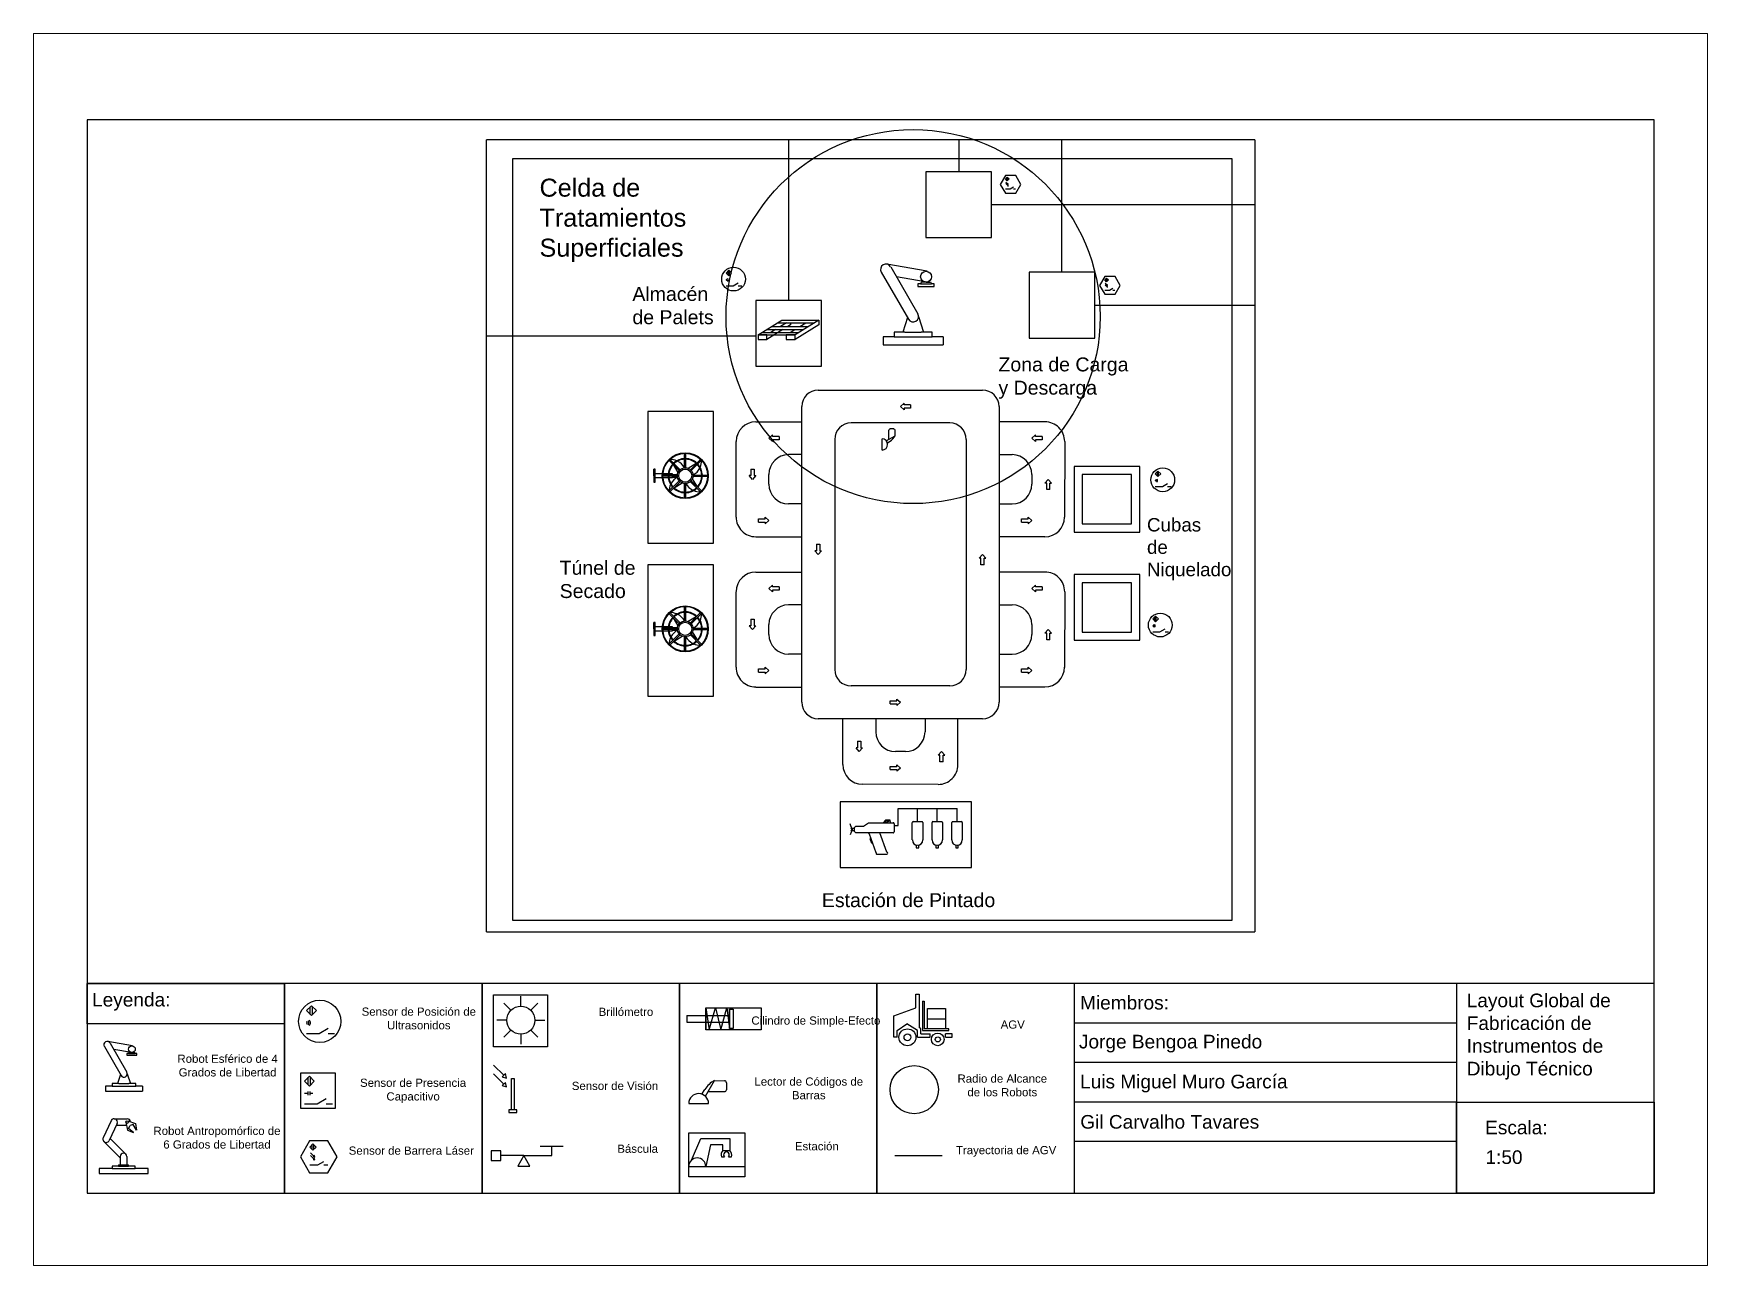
# Paper-space layout 'Layout1' of a CAD drawing. Header units: millimetres. Extents: x 0 to 374, y 0 to 276.
# The model-space entities are those that its viewports show. They can reach past a viewport. Long polylines and large blocks are cut down to what shows.
import ezdxf

# ---------------------------------------------------------------- set-up
doc = ezdxf.new("R2010")
doc.units = ezdxf.units.MM
for name, color, linetype in [('Almacenaje', 80, 'Continuous'), ('Celdas', 200, 'Continuous'), ('Maquina', 82, 'Continuous'), ('Radio', 10, 'Continuous'), ('Robots', 80, 'Continuous'), ('Sensores', 211, 'Continuous'), ('Texto2', 7, 'Continuous'), ('Title Block', 7, 'Continuous'), ('TrayectAGV', 140, 'Continuous')]:
    doc.layers.add(name, color=color, linetype=linetype)
doc.styles.get("Standard").update_dxf_attribs({"font": 'arial.ttf'})

# ---------------------------------------------------------------- blocks, each defined once
blk = doc.blocks.new('Página_A2')
at = {"layer": 'Title Block', "color": 211}
for p, q in [((3.215, 2.675), (3.288, 2.748)), ((3.272, 2.618), (3.272, 2.732)), ((3.288, 2.748), (3.361, 2.675)), ((3.304, 2.618), (3.304, 2.732)), ((6.215, 2.68), (6.11, 2.784)), ((6.36, 2.74), (6.36, 2.888)), ((6.505, 2.68), (6.609, 2.784)), ((9.071, 2.716), (9.123, 2.394)), ((9.123, 2.394), (9.213, 2.716)), ((9.213, 2.716), (9.293, 2.394)), ((9.293, 2.394), (9.383, 2.716)), ((9.383, 2.716), (9.421, 2.413)), ((3.288, 2.602), (3.215, 2.675)), ((3.361, 2.675), (3.288, 2.602)), ((6.154, 2.535), (6.007, 2.535)), ((6.565, 2.535), (6.713, 2.535)), ((8.793, 2.605), (9.421, 2.605)), ((8.793, 2.605), (8.793, 2.504)), ((8.793, 2.504), (9.421, 2.504)), ((9.421, 2.697), (9.421, 2.413)), ((3.217, 2.342), (3.402, 2.342)), ((3.402, 2.342), (3.536, 2.419)), ((3.536, 2.342), (3.629, 2.342)), ((6.215, 2.39), (6.11, 2.286)), ((6.36, 2.33), (6.36, 2.182)), ((6.505, 2.39), (6.609, 2.286)), ((5.961, 1.876), (6.11, 1.727)), ((5.961, 1.748), (6.11, 1.599)), ((3.186, 1.641), (3.259, 1.714)), ((3.259, 1.568), (3.186, 1.641)), ((3.234, 1.488), (3.234, 1.437)), ((3.243, 1.585), (3.243, 1.698)), ((3.259, 1.714), (3.331, 1.641)), ((3.331, 1.641), (3.259, 1.568)), ((3.265, 1.488), (3.265, 1.437)), ((3.275, 1.585), (3.275, 1.698)), ((9.016, 1.451), (9.057, 1.519)), ((9.066, 1.421), (9.201, 1.649)), ((9.106, 1.489), (9.281, 1.487)), ((9.201, 1.649), (9.346, 1.647)), ((9.281, 1.487), (9.344, 1.487)), ((9.375, 1.618), (9.374, 1.515)), ((3.188, 1.463), (3.234, 1.463)), ((3.188, 1.308), (3.373, 1.308)), ((3.265, 1.463), (3.311, 1.463)), ((3.373, 1.308), (3.507, 1.385)), ((3.507, 1.308), (3.599, 1.308)), ((8.823, 1.315), (9.114, 1.312)), ((6.223, 1.218), (6.185, 1.218)), ((6.185, 1.218), (6.185, 1.18)), ((6.185, 1.18), (6.3, 1.18)), ((6.3, 1.218), (6.261, 1.218)), ((6.3, 1.18), (6.3, 1.218)), ((8.822, 0.389), (8.822, 0.883)), ((8.822, 0.883), (9.643, 0.883)), ((8.861, 0.48), (8.998, 0.799)), ((8.998, 0.799), (9.425, 0.799)), ((9.425, 0.799), (9.425, 0.622)), ((9.643, 0.883), (9.643, 0.238)), ((3.265, 0.674), (3.312, 0.72)), ((3.312, 0.627), (3.265, 0.674)), ((3.276, 0.591), (3.325, 0.542)), ((3.276, 0.549), (3.325, 0.499)), ((3.301, 0.637), (3.301, 0.71)), ((3.312, 0.72), (3.358, 0.674)), ((3.358, 0.674), (3.312, 0.627)), ((3.322, 0.637), (3.322, 0.71)), ((6.406, 0.548), (6.067, 0.548)), ((6.406, 0.548), (6.813, 0.548)), ((6.982, 0.684), (6.643, 0.684)), ((6.813, 0.548), (6.813, 0.684)), ((9.14, 0.707), (9.073, 0.389)), ((9.324, 0.707), (9.14, 0.707)), ((9.296, 0.561), (9.296, 0.561)), ((9.296, 0.561), (9.296, 0.561)), ((9.301, 0.533), (9.345, 0.533)), ((9.324, 0.622), (9.324, 0.707)), ((9.324, 0.622), (9.425, 0.622)), ((9.333, 0.561), (9.333, 0.561)), ((9.333, 0.561), (9.333, 0.561)), ((9.333, 0.561), (9.333, 0.561)), ((9.404, 0.533), (9.448, 0.533)), ((9.416, 0.561), (9.416, 0.561)), ((9.416, 0.561), (9.416, 0.561)), ((3.266, 0.412), (3.385, 0.412)), ((3.385, 0.412), (3.471, 0.461)), ((3.471, 0.412), (3.531, 0.412))]:
    blk.add_line(p, q, dxfattribs=at)
at = {"layer": 'Title Block', "color": 80}
for p, q in [((11.831, 2.6), (12.153, 2.717)), ((12.153, 2.717), (12.153, 2.915)), ((12.153, 2.915), (12.203, 2.915)), ((12.203, 2.915), (12.203, 2.426)), ((12.252, 2.816), (12.252, 2.383)), ((12.252, 2.816), (12.277, 2.816)), ((12.277, 2.816), (12.277, 2.408)), ((12.326, 2.557), (12.326, 2.705)), ((12.326, 2.705), (12.587, 2.705)), ((12.587, 2.705), (12.587, 2.557)), ((11.831, 2.284), (11.831, 2.6)), ((11.88, 2.383), (12.023, 2.483)), ((12.178, 2.383), (12.023, 2.483)), ((12.326, 2.408), (12.326, 2.557)), ((12.326, 2.557), (12.587, 2.557)), ((12.587, 2.557), (12.587, 2.408)), ((0.666, 2.157), (0.303, 2.222)), ((11.88, 2.284), (11.831, 2.284)), ((11.88, 2.284), (11.88, 2.383)), ((12.178, 2.284), (12.178, 2.383)), ((12.178, 2.284), (12.362, 2.284)), ((12.227, 2.41), (12.203, 2.426)), ((12.227, 2.334), (12.227, 2.41)), ((12.227, 2.334), (12.362, 2.334)), ((12.252, 2.383), (12.637, 2.383)), ((12.637, 2.408), (12.277, 2.408)), ((12.362, 2.284), (12.362, 2.334)), ((12.362, 2.284), (12.362, 2.284)), ((12.686, 2.334), (12.587, 2.334)), ((12.587, 2.284), (12.587, 2.334)), ((12.587, 2.284), (12.686, 2.284)), ((12.637, 2.383), (12.637, 2.408)), ((12.686, 2.284), (12.686, 2.334)), ((0.252, 2.149), (0.497, 1.723)), ((0.337, 2.198), (0.582, 1.772)), ((0.648, 2.06), (0.39, 2.107)), ((0.608, 2.045), (0.583, 2.045)), ((0.583, 2.045), (0.583, 2.02)), ((0.583, 2.02), (0.731, 2.02)), ((0.608, 2.045), (0.706, 2.045)), ((0.657, 2.06), (0.623, 2.06)), ((0.657, 2.06), (0.691, 2.06)), ((0.731, 2.045), (0.706, 2.045)), ((0.731, 2.02), (0.731, 2.045)), ((0.488, 1.739), (0.447, 1.605)), ((0.574, 1.783), (0.574, 1.783)), ((0.574, 1.783), (0.574, 1.783)), ((0.574, 1.783), (0.574, 1.783)), ((0.589, 1.748), (0.634, 1.605)), ((0.368, 1.566), (0.269, 1.566)), ((0.269, 1.566), (0.269, 1.492)), ((0.269, 1.492), (0.81, 1.492)), ((0.466, 1.605), (0.368, 1.605)), ((0.368, 1.605), (0.368, 1.566)), ((0.368, 1.566), (0.712, 1.566)), ((0.466, 1.605), (0.613, 1.605)), ((0.712, 1.605), (0.613, 1.605)), ((0.712, 1.566), (0.712, 1.605)), ((0.81, 1.566), (0.712, 1.566)), ((0.81, 1.566), (0.81, 1.492)), ((0.353, 1.061), (0.236, 0.811)), ((0.44, 1.021), (0.323, 0.77)), ((0.396, 1.089), (0.588, 1.089)), ((0.427, 0.993), (0.577, 0.993)), ((0.569, 1.038), (0.59, 0.92)), ((0.595, 1.059), (0.708, 1.018)), ((0.607, 0.948), (0.631, 0.99)), ((0.676, 1.007), (0.631, 0.99)), ((0.724, 0.924), (0.676, 1.007)), ((0.708, 1.018), (0.724, 0.924)), ((0.245, 0.756), (0.486, 0.516)), ((0.323, 0.77), (0.323, 0.77)), ((0.337, 0.8), (0.568, 0.57)), ((0.59, 0.92), (0.68, 0.887)), ((0.68, 0.887), (0.607, 0.948)), ((0.486, 0.536), (0.486, 0.415)), ((0.568, 0.57), (0.568, 0.57)), ((0.568, 0.57), (0.568, 0.57)), ((0.568, 0.57), (0.568, 0.57)), ((0.582, 0.536), (0.582, 0.415)), ((0.366, 0.358), (0.174, 0.358)), ((0.174, 0.358), (0.174, 0.286)), ((0.174, 0.286), (0.894, 0.286)), ((0.462, 0.396), (0.366, 0.396)), ((0.366, 0.396), (0.366, 0.358)), ((0.366, 0.358), (0.702, 0.358)), ((0.462, 0.415), (0.606, 0.415)), ((0.462, 0.415), (0.462, 0.396)), ((0.462, 0.396), (0.606, 0.396)), ((0.606, 0.396), (0.606, 0.415)), ((0.702, 0.396), (0.606, 0.396)), ((0.702, 0.358), (0.702, 0.396)), ((0.894, 0.358), (0.702, 0.358)), ((0.894, 0.286), (0.894, 0.358))]:
    blk.add_line(p, q, dxfattribs=at)
at = {"layer": 'Title Block'}
for p, q in [((20.083, 2.492), (14.478, 2.492)), ((20.083, 1.913), (14.478, 1.913)), ((20.083, 1.334), (14.478, 1.334)), ((20.083, 0.755), (14.478, 0.755))]:
    blk.add_line(p, q, dxfattribs=at)
at = {"layer": 'Title Block', "color": 4}
blk.add_line((11.844, 0.549), (12.539, 0.549), dxfattribs=at)
at = {"layer": 'Title Block'}
for points in [[(0, 0), (22.979, 0), (22.979, 15.743), (0, 15.743)], [(0, 0), (22.979, 0), (22.979, 3.071), (0, 3.071)], [(2.896, 3.071), (0, 3.071), (0, 0), (2.896, 0)], [(0, 3.071), (2.896, 3.071), (2.896, 2.48), (0, 2.48)], [(5.791, 3.071), (2.896, 3.071), (2.896, 0), (5.791, 0)], [(8.687, 3.071), (5.791, 3.071), (5.791, 0), (8.687, 0)], [(11.583, 3.071), (8.687, 3.071), (8.687, 0), (11.583, 0)], [(14.478, 3.071), (11.583, 3.071), (11.583, 0), (14.478, 0)], [(22.979, 3.071), (20.083, 3.071), (20.083, 0), (22.979, 0)], [(20.083, 1.334), (22.979, 1.334), (22.979, 0), (20.083, 0)]]:
    blk.add_lwpolyline(points, close=True, dxfattribs=at)
at = {"layer": 'Title Block', "color": 211}
for points in [[(5.961, 2.906), (6.752, 2.906), (6.752, 2.143), (5.961, 2.143)], [(9.071, 2.716), (9.884, 2.716), (9.884, 2.394), (9.071, 2.394)], [(9.071, 2.394), (9.071, 2.394), (9.071, 2.716), (9.071, 2.716)], [(9.421, 2.697), (9.473, 2.697), (9.473, 2.413), (9.421, 2.413)], [(3.129, 1.243), (3.644, 1.243), (3.644, 1.758), (3.129, 1.758)], [(6.133, 1.751), (6.086, 1.704), (6.151, 1.686)], [(6.133, 1.622), (6.086, 1.575), (6.151, 1.558)], [(6.261, 1.679), (6.261, 1.218), (6.223, 1.218), (6.223, 1.679)], [(3.263, 0.298), (3.532, 0.298), (3.666, 0.531), (3.532, 0.763), (3.263, 0.763), (3.129, 0.531)], [(3.333, 0.549), (3.317, 0.534), (3.339, 0.528)], [(3.333, 0.507), (3.317, 0.491), (3.339, 0.486)], [(5.924, 0.62), (5.924, 0.476), (6.067, 0.476), (6.067, 0.62)], [(6.406, 0.548), (6.318, 0.396), (6.494, 0.396)]]:
    blk.add_lwpolyline(points, close=True, dxfattribs=at)
blk.add_lwpolyline([(9.643, 0.238), (8.822, 0.238), (8.822, 0.389), (9.643, 0.389)], dxfattribs=at)
for centre, radius in [((3.411, 2.518), 0.31), ((6.36, 2.535), 0.205)]:
    blk.add_circle(centre, radius, dxfattribs=at)
at = {"layer": 'Title Block', "color": 80}
for centre, radius in [((12.029, 2.284), 0.124), ((12.029, 2.284), 0.0495), ((12.475, 2.253), 0.0929), ((12.475, 2.253), 0.0372), ((0.657, 2.109), 0.0491), ((0.588, 1.041), 0.0192)]:
    blk.add_circle(centre, radius, dxfattribs=at)
at = {"layer": 'Title Block', "color": 1}
blk.add_circle((12.129, 1.516), 0.354, dxfattribs=at)
at = {"layer": 'Title Block', "color": 211}
for centre, radius, start, end in [((3.21, 2.496), 0.0189, 294.135, 65.865), ((3.223, 2.496), 0.0296, 299.7546, 60.2454), ((3.235, 2.496), 0.0424, 301.8237, 58.1763), ((9.372, 1.313), 0.377, 117.0331, 146.7672), ((9.345, 1.516), 0.0291, 269.3784, 359.3784), ((9.346, 1.618), 0.0291, 359.3784, 89.3784), ((8.968, 1.313), 0.145, 359.3784, 179.3784), ((8.947, 0.389), 0.126, 0, 180), ((9.375, 0.561), 0.0789, 129.5881, 201.2684), ((9.375, 0.561), 0.0413, 315.8815, 224.1185), ((9.375, 0.59), 0.0503, 325.008, 325.3048), ((9.375, 0.561), 0.0789, 338.7316, 50.4119)]:
    blk.add_arc(centre, radius, start, end, dxfattribs=at)
at = {"layer": 'Title Block', "color": 80}
for centre, radius, start, end in [((0.294, 2.174), 0.0491, 29.9651, 209.9651), ((0.623, 2.045), 0.0147, 90, 180), ((0.691, 2.045), 0.0147, 0, 90), ((0.54, 1.748), 0.0491, 209.9651, 29.9651), ((0.396, 1.041), 0.048, 335, 155), ((0.588, 1.041), 0.048, 3.5784, 90), ((0.279, 0.79), 0.048, 155, 335), ((0.534, 0.536), 0.048, 0, 180)]:
    blk.add_arc(centre, radius, start, end, dxfattribs=at)
at = {"layer": 'Title Block'}
for s, width, insert, char_height, attachment_point in [('Leyenda:', 2.72994, (0.072, 2.936), 0.2, 1), ('Sensor de Posición de Ultrasonidos', 1.87586, (4.864, 2.56), 0.12, 5), ('Brillómetro', 1.87586, (7.902, 2.657), 0.12, 5), ('Miembros:', 1.54087, (14.561, 2.892), 0.2, 1), ('Layout Global de Fabricación de Instrumentos de Dibujo Técnico', 2.72953, (20.232, 2.925), 0.2, 1), ('Cilindro de Simple-Efecto', 1.87586, (10.687, 2.512), 0.12, 5), ('AGV', 1.87586, (13.574, 2.47), 0.12, 5), ('Jorge Bengoa Pinedo', 5.47554, (14.545, 2.321), 0.2, 1), ('Robot Esférico de 4 Grados de Libertad', 1.87586, (2.06, 1.869), 0.12, 5), ('Radio de Alcance\\Pde los Robots', 1.87586, (13.421, 1.578), 0.12, 5), ('Luis Miguel Muro García', 5.47554, (14.562, 1.735), 0.2, 1), ('Sensor de Presencia Capacitivo', 1.87586, (4.78, 1.499), 0.12, 5), ('Sensor de Visión ', 1.87586, (7.741, 1.571), 0.12, 5), ('Lector de Códigos de Barras', 1.87586, (10.583, 1.534), 0.12, 5), ('Gil Carvalho Tavares', 5.47554, (14.565, 1.144), 0.2, 1), ('Escala:', 1.99638, (20.502, 1.061), 0.2, 1), ('Robot Antropomórfico de 6 Grados de Libertad', 1.87586, (1.904, 0.811), 0.12, 5), ('Estación ', 1.87586, (10.701, 0.685), 0.12, 5), ('Sensor de Barrera Láser', 1.87586, (4.754, 0.621), 0.12, 5), ('Báscula', 1.87586, (8.073, 0.649), 0.12, 5), ('Trayectoria de AGV', 1.87586, (13.477, 0.611), 0.12, 5), ('1:50', 1.46257, (20.507, 0.626), 0.2, 1)]:
    blk.add_mtext_dynamic_manual_height_columns(s, width=width, gutter_width=1, heights=[0], dxfattribs=dict(at, insert=insert, char_height=char_height, attachment_point=attachment_point))

msp = doc.modelspace()

# ---------------------------------------------------------------- linework, layer by layer
at = {"layer": 'Almacenaje'}
for p, q in [((7067, 9745), (7067, 9011)), ((7802, 9745), (7067, 9745)), ((7802, 9011), (7802, 9745)), ((7067, 9011), (7802, 9011)), ((8221, 8621), (8221, 7886)), ((8955, 8621), (8221, 8621)), ((8955, 7886), (8955, 8621)), ((5166, 8307), (5166, 7573)), ((5901, 8307), (5166, 8307)), ((5901, 7573), (5901, 8307)), ((5192, 7921), (5456, 8085)), ((5410, 8056), (5823, 8056)), ((5509, 8056), (5442, 8015)), ((5456, 8085), (5555, 8085)), ((5555, 8085), (5770, 8085)), ((5555, 8056), (5555, 8033)), ((5870, 8085), (5605, 7921)), ((5657, 8015), (5724, 8056)), ((5770, 8085), (5870, 8085)), ((5870, 8085), (5870, 8033)), ((5192, 7921), (5291, 7921)), ((5192, 7921), (5192, 7868)), ((5235, 7948), (5649, 7948)), ((5288, 7980), (5701, 7980)), ((5470, 7980), (5291, 7868)), ((5291, 7921), (5605, 7921)), ((5387, 7980), (5335, 7948)), ((5343, 8015), (5757, 8015)), ((5506, 7921), (5605, 7921)), ((5506, 7921), (5506, 7868)), ((5555, 8033), (5526, 8015)), ((5550, 7948), (5602, 7980)), ((5870, 8033), (5605, 7868)), ((8221, 7886), (8955, 7886)), ((5166, 7573), (5901, 7573))]:
    msp.add_line(p, q, dxfattribs=at)
for points in [[(5192, 7868), (5291, 7868), (5291, 7921), (5192, 7921)], [(5506, 7868), (5605, 7868), (5605, 7921), (5506, 7921)]]:
    msp.add_lwpolyline(points, close=True, dxfattribs=at)
at = {"layer": 'Celdas'}
msp.add_lwpolyline([(2449, 9895), (10489, 9895), (10489, 1375), (2449, 1375)], close=True, dxfattribs=at)
at = {"layer": 'Maquina'}
for p, q in [((5864, 7304), (7701, 7304)), ((5680, 3813), (5680, 7120)), ((7885, 7120), (7885, 3813)), ((4693, 7063), (3959, 7063)), ((3959, 7063), (3959, 5594)), ((4693, 5594), (4693, 7063)), ((5168, 6949), (5680, 6949)), ((7334, 6936), (6232, 6936)), ((8399, 6949), (7885, 6949)), ((6048, 6752), (6048, 4181)), ((7517, 6752), (7517, 4181)), ((4370, 6435), (4370, 6597)), ((4385, 6435), (4385, 6597)), ((4946, 5884), (4947, 6729)), ((5680, 6582), (5533, 6582)), ((7885, 6582), (8032, 6582)), ((8619, 6729), (8618, 5884)), ((4028, 6347), (4028, 6421)), ((4043, 6421), (4028, 6421)), ((4043, 6274), (4043, 6421)), ((4121, 6369), (4043, 6369)), ((4188, 6369), (4129, 6369)), ((4234, 6369), (4195, 6369)), ((4310, 6404), (4196, 6519)), ((4321, 6414), (4206, 6529)), ((4234, 6354), (4234, 6369)), ((4242, 6471), (4296, 6381)), ((4501, 6483), (4411, 6429)), ((4435, 6414), (4549, 6529)), ((4445, 6404), (4560, 6519)), ((8724, 6451), (8724, 5716)), ((9459, 6451), (8724, 6451)), ((9459, 5716), (9459, 6451)), ((4028, 6347), (4028, 6274)), ((4028, 6274), (4043, 6274)), ((4043, 6325), (4121, 6325)), ((4290, 6354), (4128, 6354)), ((4290, 6340), (4128, 6340)), ((4129, 6325), (4188, 6325)), ((4195, 6325), (4234, 6325)), ((4310, 6290), (4196, 6176)), ((4321, 6280), (4206, 6165)), ((4234, 6362), (4291, 6362)), ((4234, 6325), (4234, 6340)), ((4234, 6332), (4291, 6332)), ((4254, 6211), (4344, 6266)), ((4370, 6097), (4370, 6259)), ((4385, 6097), (4385, 6259)), ((4549, 6165), (4435, 6280)), ((4560, 6176), (4445, 6290)), ((4514, 6224), (4459, 6313)), ((4466, 6354), (4627, 6354)), ((4466, 6340), (4627, 6340)), ((5313, 6251), (5313, 6362)), ((8252, 6362), (8252, 6251)), ((8816, 6359), (8816, 5808)), ((9367, 6359), (8816, 6359)), ((9367, 5808), (9367, 6359)), ((5680, 6031), (5533, 6031)), ((5680, 5797), (5680, 6165)), ((7885, 6031), (8032, 6031)), ((8816, 5808), (9367, 5808)), ((5166, 5664), (5680, 5664)), ((8397, 5664), (7885, 5664)), ((8724, 5716), (9459, 5716)), ((3959, 5594), (4693, 5594)), ((4693, 5350), (3959, 5350)), ((3959, 5350), (3959, 3880)), ((4693, 3880), (4693, 5350)), ((5168, 5270), (5680, 5270)), ((8399, 5270), (7885, 5270)), ((8724, 5242), (8724, 4507)), ((9459, 5242), (8724, 5242)), ((9459, 4507), (9459, 5242)), ((8816, 5150), (8816, 4599)), ((9367, 5150), (8816, 5150)), ((9367, 4599), (9367, 5150)), ((4370, 4722), (4370, 4884)), ((4385, 4722), (4385, 4884)), ((4946, 4205), (4947, 5050)), ((5680, 4903), (5533, 4903)), ((7885, 4903), (8032, 4903)), ((8619, 5049), (8618, 4204)), ((4028, 4634), (4028, 4707)), ((4043, 4707), (4028, 4707)), ((4043, 4560), (4043, 4707)), ((4310, 4691), (4196, 4805)), ((4321, 4701), (4206, 4816)), ((4242, 4757), (4296, 4668)), ((4501, 4770), (4411, 4715)), ((4435, 4701), (4549, 4816)), ((4445, 4691), (4560, 4805)), ((5313, 4572), (5313, 4682)), ((8252, 4682), (8252, 4572)), ((4028, 4634), (4028, 4560)), ((4028, 4560), (4043, 4560)), ((4121, 4656), (4043, 4656)), ((4043, 4612), (4121, 4612)), ((4290, 4641), (4128, 4641)), ((4290, 4627), (4128, 4627)), ((4188, 4656), (4129, 4656)), ((4129, 4612), (4188, 4612)), ((4234, 4656), (4195, 4656)), ((4195, 4612), (4234, 4612)), ((4310, 4577), (4196, 4462)), ((4321, 4567), (4206, 4452)), ((4234, 4641), (4234, 4656)), ((4234, 4649), (4291, 4649)), ((4234, 4612), (4234, 4627)), ((4234, 4619), (4291, 4619)), ((4254, 4498), (4344, 4552)), ((4370, 4384), (4370, 4546)), ((4385, 4384), (4385, 4546)), ((4549, 4452), (4435, 4567)), ((4560, 4462), (4445, 4577)), ((4514, 4510), (4459, 4600)), ((4466, 4641), (4627, 4641)), ((4466, 4627), (4627, 4627)), ((8724, 4507), (9459, 4507)), ((8816, 4599), (9367, 4599)), ((5680, 4352), (5533, 4352)), ((7885, 4352), (8032, 4352)), ((5166, 3984), (5680, 3984)), ((7334, 3997), (6232, 3997)), ((8397, 3984), (7885, 3984)), ((3959, 3880), (4693, 3880)), ((7701, 3629), (5864, 3629)), ((6140, 3117), (6140, 3629)), ((6507, 3629), (6507, 3482)), ((7058, 3629), (7058, 3482)), ((7426, 3115), (7426, 3629)), ((6838, 3262), (6728, 3262)), ((7205, 2895), (6360, 2896)), ((6108, 2701), (6108, 1966)), ((7578, 2701), (6108, 2701)), ((6756, 2434), (6756, 2625)), ((6756, 2625), (6840, 2625)), ((6840, 2625), (6975, 2625)), ((6975, 2480), (6975, 2625)), ((6975, 2625), (7195, 2625)), ((7195, 2480), (7195, 2625)), ((7195, 2625), (7416, 2625)), ((7416, 2480), (7416, 2625)), ((7578, 1966), (7578, 2701)), ((6245, 2392), (6223, 2454)), ((6371, 2429), (6425, 2467)), ((6425, 2467), (6701, 2467)), ((6589, 2467), (6620, 2499)), ((6600, 2467), (6623, 2491)), ((6617, 2467), (6623, 2474)), ((6620, 2499), (6642, 2499)), ((6623, 2491), (6655, 2491)), ((6623, 2474), (6656, 2483)), ((6642, 2499), (6664, 2499)), ((6656, 2490), (6656, 2484)), ((6664, 2499), (6670, 2467)), ((6712, 2456), (6712, 2364)), ((6712, 2434), (6756, 2434)), ((6916, 2274), (6916, 2471)), ((6925, 2480), (7025, 2480)), ((7033, 2471), (7033, 2274)), ((7136, 2274), (7136, 2471)), ((7145, 2480), (7245, 2480)), ((7254, 2471), (7254, 2274)), ((7357, 2274), (7357, 2471)), ((7366, 2480), (7466, 2480)), ((7474, 2471), (7474, 2274)), ((6245, 2392), (6223, 2330)), ((6245, 2392), (6230, 2407)), ((6245, 2392), (6230, 2376)), ((6245, 2392), (6234, 2392)), ((6268, 2403), (6245, 2403)), ((6245, 2403), (6245, 2381)), ((6245, 2381), (6268, 2381)), ((6268, 2414), (6283, 2429)), ((6268, 2370), (6268, 2414)), ((6283, 2354), (6268, 2370)), ((6283, 2429), (6371, 2429)), ((6393, 2354), (6283, 2354)), ((6700, 2353), (6393, 2354)), ((6436, 2337), (6421, 2354)), ((6511, 2130), (6436, 2337)), ((6451, 2295), (6441, 2291)), ((6441, 2291), (6459, 2239)), ((6632, 2137), (6553, 2354)), ((6470, 2243), (6459, 2239)), ((6521, 2115), (6632, 2115)), ((6960, 2217), (6960, 2186)), ((6960, 2186), (6989, 2186)), ((6989, 2186), (6989, 2217)), ((7180, 2217), (7180, 2186)), ((7180, 2186), (7210, 2186)), ((7210, 2186), (7210, 2217)), ((7401, 2217), (7401, 2186)), ((7401, 2186), (7430, 2186)), ((7430, 2186), (7430, 2217)), ((6108, 1966), (7578, 1966))]:
    msp.add_line(p, q, dxfattribs=at)
for centre, radius in [((4378, 6347), 257), ((4378, 6347), 250), ((4378, 6347), 88.2), ((4378, 6347), 73.5), ((4378, 4634), 257), ((4378, 4634), 250), ((4378, 4634), 88.2), ((4378, 4634), 73.5)]:
    msp.add_circle(centre, radius, dxfattribs=at)
for centre, radius, start, end in [((5864, 7120), 184, 90, 180), ((7701, 7120), 184, 0, 90), ((5168, 6729), 220, 90, 179.9016), ((6232, 6752), 184, 90, 180), ((7334, 6752), 184, 0, 90), ((8399, 6729), 220, 359.9016, 90), ((5533, 6362), 220, 90, 180), ((8032, 6362), 220, 0, 90), ((4378, 6347), 191, 137.2042, 177.7958), ((4378, 6347), 184, 137.2924, 177.7076), ((4211, 6347), 182, 66.3419, 91.5238), ((4378, 6347), 191, 92.2042, 132.7958), ((4378, 6347), 184, 92.2924, 132.7076), ((4211, 6347), 182, 63.4653, 66.3419), ((4211, 6347), 182, 28.8958, 63.4653), ((4378, 6347), 191, 47.2042, 87.7958), ((4378, 6347), 184, 47.2924, 87.7076), ((4378, 6514), 182, 298.8958, 333.4653), ((4378, 6347), 184, 2.2924, 42.7076), ((4378, 6347), 191, 2.2042, 42.7958), ((4378, 6514), 182, 336.3419, 1.5238), ((4378, 6347), 191, 182.2042, 222.7958), ((4378, 6347), 184, 182.2924, 222.7076), ((4385, 6168), 189, 154.785, 177.7231), ((4385, 6168), 189, 119.9091, 152.1273), ((4378, 6347), 191, 227.2042, 267.7958), ((4378, 6347), 184, 227.2924, 267.7076), ((4544, 6347), 182, 208.8958, 243.4653), ((4378, 6347), 184, 272.2924, 312.7076), ((4378, 6347), 191, 272.2042, 312.7958), ((4544, 6347), 182, 246.3419, 271.5238), ((4378, 6347), 184, 317.2924, 357.7076), ((4378, 6347), 191, 317.2042, 357.7958), ((5533, 6251), 220, 180, 270), ((8032, 6251), 220, 270, 0), ((5166, 5884), 220, 179.9016, 270), ((8397, 5884), 220, 270, 359.9016), ((5168, 5050), 220, 90, 179.9016), ((8399, 5050), 220, 359.9016, 90), ((5533, 4682), 220, 90, 180), ((8032, 4682), 220, 0, 90), ((4378, 4634), 191, 137.2042, 177.7958), ((4378, 4634), 184, 137.2924, 177.7076), ((4211, 4634), 182, 66.3419, 91.5238), ((4378, 4634), 191, 92.2042, 132.7958), ((4378, 4634), 184, 92.2924, 132.7076), ((4211, 4634), 182, 63.4653, 66.3419), ((4211, 4634), 182, 28.8958, 63.4653), ((4378, 4634), 191, 47.2042, 87.7958), ((4378, 4634), 184, 47.2924, 87.7076), ((4378, 4800), 182, 298.8958, 333.4653), ((4378, 4634), 184, 2.2924, 42.7076), ((4378, 4634), 191, 2.2042, 42.7958), ((4378, 4800), 182, 336.3419, 1.5238), ((4378, 4634), 191, 182.2042, 222.7958), ((4378, 4634), 184, 182.2924, 222.7076), ((4385, 4455), 189, 154.785, 177.7231), ((4385, 4455), 189, 119.9091, 152.1273), ((4378, 4634), 191, 227.2042, 267.7958), ((4378, 4634), 184, 227.2924, 267.7076), ((4544, 4634), 182, 208.8958, 243.4653), ((4378, 4634), 184, 272.2924, 312.7076), ((4378, 4634), 191, 272.2042, 312.7958), ((4378, 4634), 184, 317.2924, 357.7076), ((4378, 4634), 191, 317.2042, 357.7958), ((5533, 4572), 220, 180, 270), ((8032, 4572), 220, 270, 0), ((4544, 4634), 182, 246.3419, 271.5238), ((5166, 4205), 220, 179.9016, 270), ((6232, 4181), 184, 180, 270), ((7334, 4181), 184, 270, 0), ((8397, 4205), 220, 270, 359.9016), ((5864, 3813), 184, 180, 270), ((7701, 3813), 184, 270, 0), ((6728, 3482), 220, 180, 270), ((6838, 3482), 220, 270, 0), ((6360, 3117), 220, 180, 269.9016), ((7205, 3115), 220, 269.9016, 0), ((6655, 2490), 1.1, 0, 90), ((6655, 2484), 1.1, 285, 0), ((6701, 2456), 11, 0, 90), ((6925, 2471), 8.82, 90, 180), ((7025, 2471), 8.82, 0, 90), ((7145, 2471), 8.82, 90, 180), ((7245, 2471), 8.82, 0, 90), ((7366, 2471), 8.82, 90, 180), ((7466, 2471), 8.82, 0, 90), ((6701, 2364), 11, 269.8257, 0), ((6975, 2274), 58.8, 180, 0), ((7195, 2274), 58.8, 180, 0), ((7416, 2274), 58.8, 180, 0), ((6521, 2126), 11, 160, 270), ((6632, 2126), 11, 270, 90)]:
    msp.add_arc(centre, radius, start, end, dxfattribs=at)
at = {"layer": 'Radio'}
msp.add_circle((6925, 8126), 2091, dxfattribs=at)
at = {"layer": 'Robots'}
for p, q in [((6568, 8622), (6872, 8096)), ((7081, 8632), (6632, 8712)), ((6674, 8683), (6977, 8156)), ((7059, 8513), (6739, 8570)), ((7009, 8493), (6979, 8493)), ((6979, 8493), (6979, 8463)), ((6979, 8463), (7161, 8463)), ((7009, 8493), (7131, 8493)), ((7070, 8512), (7027, 8512)), ((7070, 8512), (7112, 8512)), ((7161, 8493), (7131, 8493)), ((7161, 8463), (7161, 8493)), ((6861, 8115), (6810, 7950)), ((6967, 8169), (6967, 8169)), ((6967, 8169), (6967, 8169)), ((6967, 8169), (6967, 8169)), ((6985, 8126), (7042, 7950)), ((6712, 7901), (6590, 7901)), ((6590, 7901), (6590, 7810)), ((6833, 7950), (6712, 7950)), ((6712, 7950), (6712, 7901)), ((6712, 7901), (7137, 7901)), ((6833, 7950), (7016, 7950)), ((7137, 7950), (7016, 7950)), ((7137, 7901), (7137, 7950)), ((7259, 7901), (7137, 7901)), ((7259, 7901), (7259, 7810)), ((6590, 7810), (7259, 7810))]:
    msp.add_line(p, q, dxfattribs=at)
msp.add_circle((7070, 8572), 60.8, dxfattribs=at)
for centre, radius, start, end in [((6621, 8653), 60.8, 29.9651, 209.9651), ((7027, 8493), 18.2, 90, 180), ((7112, 8493), 18.2, 0, 90), ((6925, 8126), 60.8, 209.9651, 29.9651)]:
    msp.add_arc(centre, radius, start, end, dxfattribs=at)
at = {"layer": 'Sensores'}
for p, q in [((7957, 9665), (7977, 9686)), ((7977, 9645), (7957, 9665)), ((7958, 9553), (8009, 9553)), ((7962, 9630), (7983, 9609)), ((7962, 9612), (7983, 9591)), ((7973, 9650), (7973, 9681)), ((7977, 9686), (7998, 9665)), ((7998, 9665), (7977, 9645)), ((7982, 9650), (7982, 9681)), ((8009, 9553), (8046, 9575)), ((8046, 9553), (8071, 9553)), ((4834, 8613), (4865, 8644)), ((4865, 8581), (4834, 8613)), ((4858, 8588), (4858, 8637)), ((4865, 8644), (4896, 8613)), ((4896, 8613), (4865, 8581)), ((4872, 8588), (4872, 8637)), ((4834, 8470), (4914, 8470)), ((4914, 8470), (4971, 8503)), ((4971, 8470), (5011, 8470)), ((9067, 8535), (9087, 8556)), ((9087, 8515), (9067, 8535)), ((9068, 8423), (9119, 8423)), ((9072, 8500), (9093, 8479)), ((9072, 8482), (9093, 8461)), ((9083, 8520), (9083, 8551)), ((9087, 8556), (9108, 8535)), ((9108, 8535), (9087, 8515)), ((9092, 8520), (9092, 8551)), ((9119, 8423), (9156, 8445)), ((9156, 8423), (9181, 8423)), ((6578, 6634), (6578, 6758)), ((6625, 6737), (6723, 6794)), ((6654, 6829), (6654, 6856)), ((6654, 6754), (6654, 6829)), ((6710, 6869), (6666, 6869)), ((6723, 6794), (6723, 6856)), ((6637, 6716), (6667, 6733)), ((9631, 6368), (9662, 6399)), ((9662, 6337), (9631, 6368)), ((9655, 6344), (9655, 6392)), ((9662, 6399), (9694, 6368)), ((9694, 6368), (9662, 6337)), ((9669, 6344), (9669, 6392)), ((9632, 6225), (9711, 6225)), ((9711, 6225), (9769, 6258)), ((9769, 6225), (9808, 6225)), ((9604, 4745), (9635, 4776)), ((9635, 4713), (9604, 4745)), ((9628, 4720), (9628, 4769)), ((9635, 4776), (9667, 4745)), ((9667, 4745), (9635, 4713)), ((9642, 4720), (9642, 4769)), ((9605, 4602), (9684, 4602)), ((9684, 4602), (9742, 4635)), ((9742, 4602), (9781, 4602))]:
    msp.add_line(p, q, dxfattribs=at)
for points in [[(7957, 9505), (8072, 9505), (8129, 9604), (8072, 9704), (7957, 9704), (7899, 9604)], [(7987, 9612), (7980, 9606), (7989, 9603)], [(7987, 9594), (7980, 9587), (7989, 9585)], [(9067, 8375), (9182, 8375), (9239, 8474), (9182, 8574), (9067, 8574), (9009, 8474)], [(9097, 8482), (9090, 8476), (9099, 8473)], [(9097, 8464), (9090, 8457), (9099, 8455)]]:
    msp.add_lwpolyline(points, close=True, dxfattribs=at)
for centre in [(4918, 8545), (9715, 6301), (9688, 4677)]:
    msp.add_circle(centre, 133, dxfattribs=at)
for centre, radius, start, end in [((4831, 8536), 8.1, 294.135, 65.865), ((4837, 8536), 12.7, 299.7546, 60.2454), ((4842, 8536), 18.2, 301.8237, 58.1763), ((6578, 6696), 62.3, 270.1395, 90.1395), ((6666, 6856), 12.5, 90.1395, 180.1395), ((6579, 6869), 162, 302.7507, 332.4848), ((6710, 6856), 12.5, 0.1395, 90.1395), ((9629, 6292), 8.1, 294.135, 65.865), ((9634, 6292), 12.7, 299.7546, 60.2454), ((9640, 6292), 18.2, 301.8237, 58.1763), ((9607, 4668), 12.7, 299.7546, 60.2454), ((9613, 4668), 18.2, 301.8237, 58.1763), ((9602, 4668), 8.1, 294.135, 65.865)]:
    msp.add_arc(centre, radius, start, end, dxfattribs=at)
at = {"layer": 'Texto2'}
for p, q in [((6783, 7120), (6824, 7157)), ((6824, 7083), (6783, 7120)), ((6824, 7138), (6824, 7157)), ((6897, 7138), (6824, 7138)), ((6897, 7138), (6897, 7101)), ((6897, 7101), (6824, 7101)), ((6824, 7101), (6824, 7083)), ((5313, 6766), (5354, 6802)), ((5354, 6729), (5313, 6766)), ((5354, 6784), (5354, 6802)), ((5428, 6784), (5354, 6784)), ((5428, 6747), (5354, 6747)), ((5354, 6747), (5354, 6729)), ((5428, 6784), (5428, 6747)), ((8252, 6766), (8293, 6802)), ((8293, 6729), (8252, 6766)), ((8293, 6784), (8293, 6802)), ((8367, 6784), (8293, 6784)), ((8367, 6747), (8293, 6747)), ((8293, 6747), (8293, 6729)), ((8367, 6784), (8367, 6747)), ((5111, 6421), (5148, 6421)), ((5111, 6421), (5111, 6348)), ((5148, 6421), (5148, 6348)), ((5111, 6348), (5093, 6348)), ((5129, 6306), (5093, 6348)), ((5166, 6348), (5129, 6306)), ((5148, 6348), (5166, 6348)), ((8399, 6265), (8436, 6306)), ((8418, 6265), (8399, 6265)), ((8418, 6192), (8418, 6265)), ((8454, 6192), (8418, 6192)), ((8436, 6306), (8473, 6265)), ((8454, 6192), (8454, 6265)), ((8454, 6265), (8473, 6265)), ((5198, 5829), (5198, 5866)), ((5198, 5866), (5272, 5866)), ((5198, 5829), (5272, 5829)), ((5272, 5866), (5272, 5884)), ((5272, 5884), (5313, 5847)), ((5313, 5847), (5272, 5810)), ((5272, 5829), (5272, 5810)), ((8138, 5829), (8138, 5866)), ((8138, 5866), (8211, 5866)), ((8138, 5829), (8211, 5829)), ((8211, 5866), (8211, 5884)), ((8211, 5884), (8252, 5847)), ((8252, 5847), (8211, 5810)), ((8211, 5829), (8211, 5810)), ((5846, 5508), (5827, 5508)), ((5864, 5466), (5827, 5508)), ((5846, 5581), (5883, 5581)), ((5846, 5581), (5846, 5508)), ((5901, 5508), (5864, 5466)), ((5883, 5581), (5883, 5508)), ((5883, 5508), (5901, 5508)), ((7664, 5425), (7701, 5466)), ((7701, 5466), (7738, 5425)), ((7683, 5425), (7664, 5425)), ((7683, 5352), (7683, 5425)), ((7720, 5352), (7683, 5352)), ((7720, 5352), (7720, 5425)), ((7720, 5425), (7738, 5425)), ((5313, 5086), (5354, 5123)), ((5354, 5050), (5313, 5086)), ((5354, 5105), (5354, 5123)), ((5428, 5105), (5354, 5105)), ((5428, 5068), (5354, 5068)), ((5354, 5068), (5354, 5050)), ((5428, 5105), (5428, 5068)), ((8252, 5086), (8293, 5123)), ((8293, 5050), (8252, 5086)), ((8293, 5105), (8293, 5123)), ((8367, 5105), (8293, 5105)), ((8367, 5068), (8293, 5068)), ((8293, 5068), (8293, 5050)), ((8367, 5105), (8367, 5068)), ((5111, 4742), (5148, 4742)), ((5111, 4742), (5111, 4668)), ((5148, 4742), (5148, 4668)), ((5111, 4668), (5093, 4668)), ((5129, 4627), (5093, 4668)), ((5166, 4668), (5129, 4627)), ((5148, 4668), (5166, 4668)), ((8399, 4586), (8436, 4627)), ((8418, 4586), (8399, 4586)), ((8418, 4513), (8418, 4586)), ((8454, 4513), (8418, 4513)), ((8436, 4627), (8473, 4586)), ((8454, 4513), (8454, 4586)), ((8454, 4586), (8473, 4586)), ((5198, 4150), (5198, 4186)), ((5198, 4186), (5272, 4186)), ((5198, 4150), (5272, 4150)), ((5272, 4186), (5272, 4205)), ((5272, 4205), (5313, 4168)), ((5313, 4168), (5272, 4131)), ((5272, 4150), (5272, 4131)), ((8138, 4150), (8138, 4186)), ((8138, 4186), (8211, 4186)), ((8138, 4150), (8211, 4150)), ((8211, 4186), (8211, 4205)), ((8211, 4205), (8252, 4168)), ((8252, 4168), (8211, 4131)), ((8211, 4150), (8211, 4131)), ((6668, 3795), (6668, 3831)), ((6668, 3831), (6742, 3831)), ((6668, 3795), (6742, 3795)), ((6742, 3831), (6742, 3850)), ((6742, 3850), (6783, 3813)), ((6783, 3813), (6742, 3776)), ((6742, 3795), (6742, 3776)), ((6305, 3377), (6342, 3377)), ((6305, 3377), (6305, 3303)), ((6342, 3377), (6342, 3303)), ((6305, 3303), (6287, 3303)), ((6323, 3262), (6287, 3303)), ((6360, 3303), (6323, 3262)), ((6342, 3303), (6360, 3303)), ((7205, 3221), (7242, 3262)), ((7224, 3221), (7205, 3221)), ((7224, 3147), (7224, 3221)), ((7242, 3262), (7279, 3221)), ((7260, 3147), (7260, 3221)), ((7260, 3221), (7279, 3221)), ((6668, 3060), (6668, 3097)), ((6668, 3097), (6742, 3097)), ((6668, 3060), (6742, 3060)), ((6742, 3097), (6742, 3115)), ((6742, 3115), (6783, 3078)), ((6783, 3078), (6742, 3042)), ((6742, 3060), (6742, 3042)), ((7260, 3147), (7224, 3147))]:
    msp.add_line(p, q, dxfattribs=at)
at = {"layer": 'TrayectAGV'}
for p, q in [((10743, 10102), (2155, 10102)), ((2155, 1247), (2155, 10102)), ((5533, 10102), (5533, 8307)), ((7435, 10102), (7435, 9745)), ((8588, 8621), (8588, 10102)), ((10743, 10102), (10743, 1247)), ((7802, 9378), (10743, 9378)), ((8955, 8254), (10743, 8254)), ((5166, 7905), (2155, 7905)), ((2155, 1247), (10743, 1247))]:
    msp.add_line(p, q, dxfattribs=at)

# ---------------------------------------------------------------- texts
at = {"layer": 'Celdas', "insert": (2749, 9668), "char_height": 201.25, "attachment_point": 1}
msp.add_mtext_dynamic_manual_height_columns('Celda de Tratamientos\\PSuperficiales', width=2170, gutter_width=1006, heights=[0], dxfattribs=at)
at = {"layer": 'Texto2', "attachment_point": 1}
for s, insert, char_height in [('Almacén\\Pde Palets', (3787, 8457), 156), ('Zona de Carga\\Py Descarga', (7879, 7669), 155.97), ('Túnel de\\PSecado', (2974, 5395), 156), ('Estación de Pintado', (5905, 1679), 155.97)]:
    msp.add_mtext(s, dxfattribs=dict(at, insert=insert, char_height=char_height))
at = {"layer": 'Texto2', "insert": (9539, 5873), "char_height": 150, "width": 359.34, "attachment_point": 1}
msp.add_mtext('Cubas\\Pde\\PNiquelado', dxfattribs=at)

psp = doc.layouts.get("Layout1")

# ---------------------------------------------------------------- block references
at = {"xscale": 15.24423110124122, "yscale": 15.24423110124122, "zscale": 15.24423110124122}
psp.add_blockref('Página_A2', (11.87, 16.62), dxfattribs=at)

# ---------------------------------------------------------------- viewports
at = {"layer": '0'}
psp.add_viewport(center=(187, 138.16), size=(374.25, 275.5111), view_center_point=(6448.74, 4403.56), view_height=13775.5543, dxfattribs=at)

doc.saveas('drawing.dxf')
